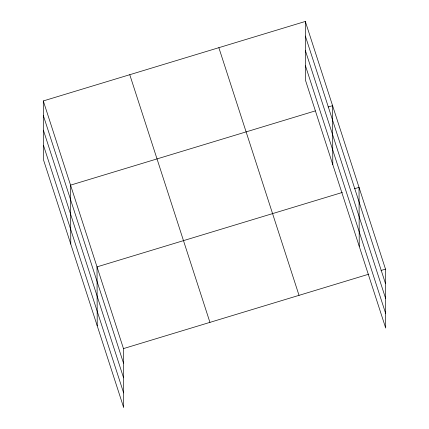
<?xml version="1.0" encoding="UTF-8"?>
<svg xmlns="http://www.w3.org/2000/svg" width="429" height="429" viewBox="0 0 429 429"><rect width="100%" height="100%" fill="white"/><g stroke="black" fill="none" stroke-linecap="round" stroke-linejoin="round"><path stroke-width="0.64" d="M43.302 100.938L123.477 348.6L123.681 407.55L43.506 159.888L43.302 100.938L305.319 21.45L385.494 269.112L385.698 328.062L305.523 80.4L305.319 21.45M315.283 110.902L70.56 185.14L70.764 244.096M328.094 107.014L332.577 105.657L332.781 164.607M342.385 192.433L97.018 266.87L97.222 325.82M354.552 188.744L359.035 187.382L359.239 246.337M123.477 348.6L368.843 274.163M381.011 270.474L385.494 269.112M305.368 36.063L385.542 283.73M305.421 50.697L385.596 298.359M305.469 65.771L385.65 313.433M218.854 47.678L299.029 295.345M129.767 74.705L209.942 322.367M43.35 115.551L123.525 363.213M43.404 130.18L123.579 377.847M43.458 145.259L123.632 392.921"/></g></svg>
